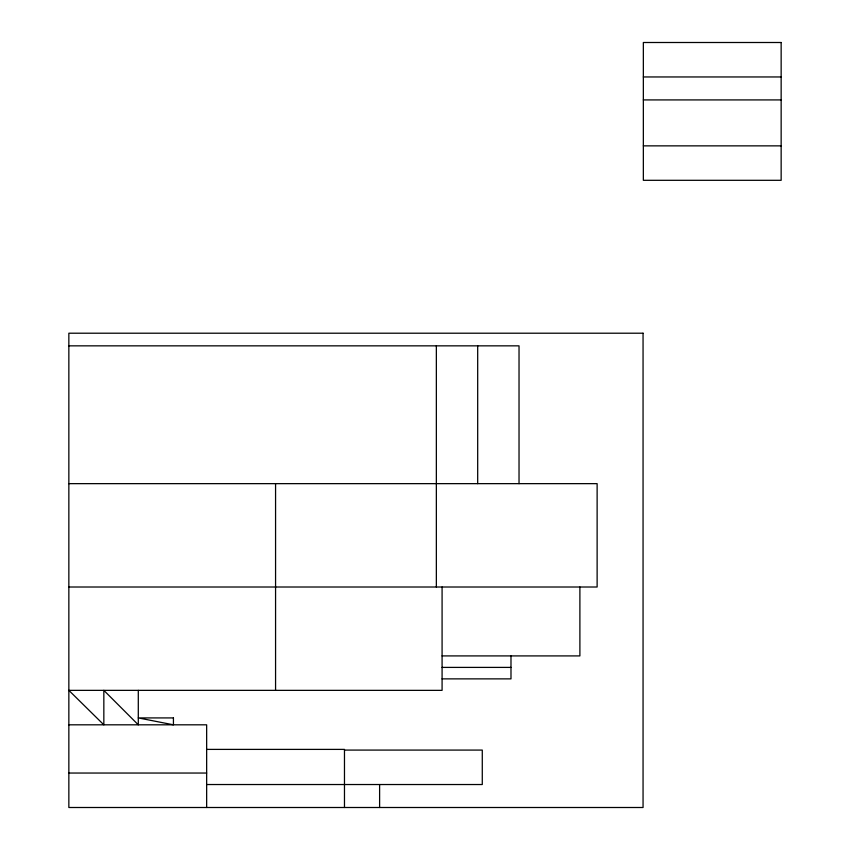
<?xml version="1.0" encoding="UTF-8"?>
<svg xmlns="http://www.w3.org/2000/svg" width="850" height="850" viewBox="0 0 850 850"><rect width="100%" height="100%" fill="white"/><g stroke="black" fill="none" stroke-linecap="round" stroke-linejoin="round"><path stroke-width="1.27" d="M643.344 76.957L781.15 76.957M643.344 99.918L781.15 99.918M643.344 145.86L781.15 145.86M68.85 345.844L519.031 345.844L519.031 483.65M68.85 483.65L597.125 483.65L597.125 587.01L68.85 587.01M442.085 655.913L579.891 655.913L579.891 587.01M442.085 667.399L510.988 667.399M442.085 678.874L510.988 678.874L510.988 655.913M68.85 724.816L206.656 724.816L206.656 807.5M206.656 749.392L344.473 749.392L344.473 807.5M344.473 750.082L482.279 750.082L482.279 784.529L206.656 784.529M68.85 773.043L206.656 773.043M477.689 345.844L477.689 483.65M442.085 587.01L442.085 690.359L68.85 690.359L103.838 724.816L103.838 690.359L138.295 724.816L138.295 690.359M436.348 345.844L436.348 587.01M379.61 784.529L379.61 807.5M275.57 483.65L275.57 690.359M781.15 42.5L643.344 42.5L643.344 180.306L781.15 180.306L781.15 42.5M643.057 333.211L68.85 333.211L68.85 807.5L643.057 807.5L643.057 333.211M173.432 717.921L138.295 717.921L173.432 724.816L173.432 717.921"/></g></svg>
